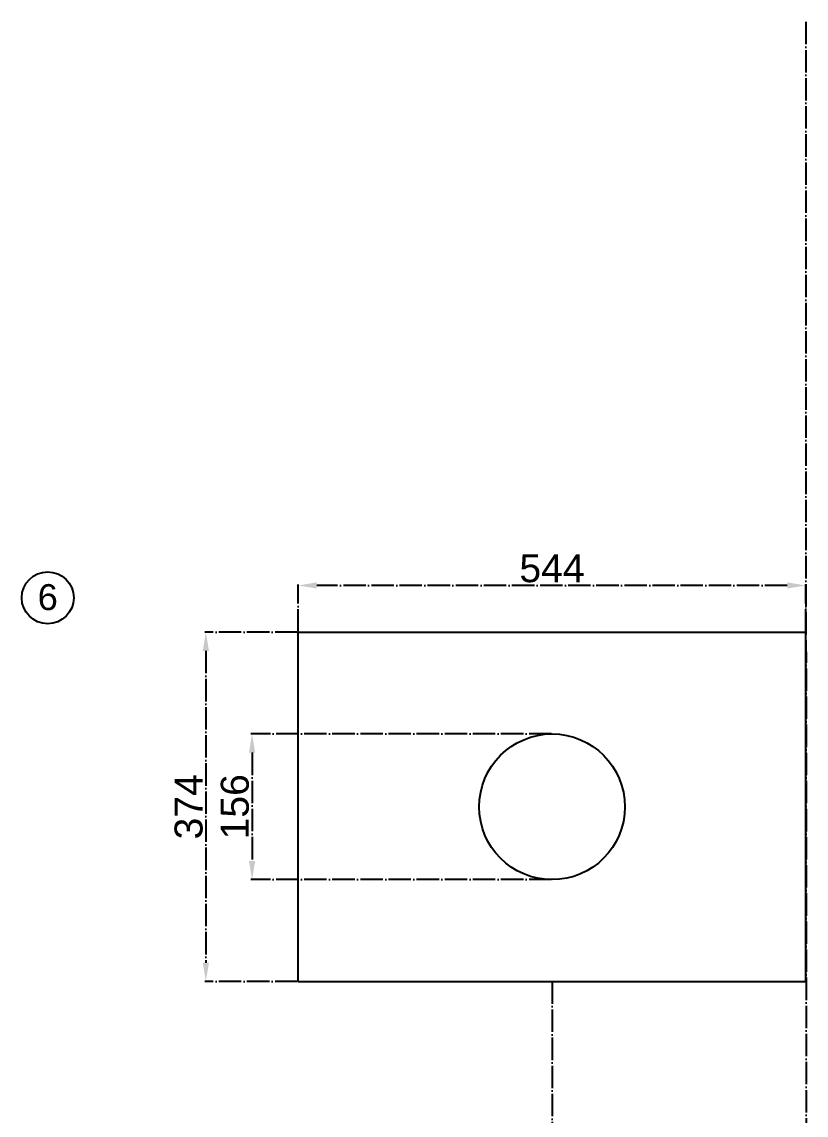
# Model space of a CAD drawing. Header units: millimetres. Extents: x -238 to 4694, y -1543 to 2162.
# Drawn here: x 3643 to 4483, y 991 to 2162 of the extents above; entities that cross this region are included whole.
import ezdxf
from ezdxf.enums import TextEntityAlignment as Align

# ---------------------------------------------------------------- set-up
doc = ezdxf.new("R2010")
doc.units = ezdxf.units.MM
doc.linetypes.add('ACAD_ISO04W100', pattern=[30, 24, -3, 0, -3])
doc.layers.add('Etiquetas', color=7, linetype='Continuous')
doc.layers.add('Linhas apoio', color=8, linetype='ACAD_ISO04W100', transparency=0.3)
doc.styles.get("Standard").update_dxf_attribs({"font": 'arial.ttf'})
doc.dimstyles.new('roy-1', dxfattribs={"dimtxt": 30, "dimasz": 20, "dimexe": 1.25, "dimexo": 0.625, "dimgap": 3, "dimtad": 3, "dimtoh": 1, "dimdec": 0, "dimtxsty": 'Standard', "dimcen": 2.5, "dimadec": 0, "dimazin": 0, "dimtfac": 1, "dimtdec": 0, "dimtmove": 0, "dimatfit": 2, "dimfxl": 1, "dimarcsym": 0})

# ---------------------------------------------------------------- blocks, each defined once
blk = doc.blocks.new('*D169')
at = {"layer": 'Defpoints', "color": 0, "transparency": 16777216}
for p in [(3939.3, 1558.6), (3939.3, 1508.6), (4483.3, 1508.6)]:
    blk.add_point(p, dxfattribs=at)
at = {"layer": 'Linhas apoio', "color": 0, "linetype": 'ACAD_ISO04W100', "lineweight": -2, "transparency": 16777216}
for p, q in [((3939.3, 1509.2), (3939.3, 1559.8)), ((4463.3, 1558.6), (3959.3, 1558.6)), ((4483.3, 1509.2), (4483.3, 1559.8))]:
    blk.add_line(p, q, dxfattribs=at)
at = {"layer": 'Linhas apoio', "color": 0, "transparency": 16777216}
for points in [[(3959.3, 1561.9), (3959.3, 1555.3), (3939.3, 1558.6)], [(4463.3, 1561.9), (4463.3, 1555.3), (4483.3, 1558.6)]]:
    blk.add_solid(points, dxfattribs=at)
at = {"layer": 'Linhas apoio', "color": 0, "transparency": 16777216, "insert": (4211.3, 1576.9), "char_height": 30, "attachment_point": 5}
blk.add_mtext('544', dxfattribs=at)
blk = doc.blocks.new('*D170')
at = {"layer": 'Defpoints', "color": 0, "transparency": 16777216}
for p in [(3939.3, 1508.6), (3840.5, 1134.6), (3939.3, 1134.6)]:
    blk.add_point(p, dxfattribs=at)
at = {"layer": 'Linhas apoio', "color": 0, "linetype": 'ACAD_ISO04W100', "lineweight": -2, "transparency": 16777216}
for p, q in [((3938.7, 1508.6), (3839.3, 1508.6)), ((3840.5, 1488.6), (3840.5, 1154.6)), ((3938.7, 1134.6), (3839.3, 1134.6))]:
    blk.add_line(p, q, dxfattribs=at)
at = {"layer": 'Linhas apoio', "color": 0, "transparency": 16777216}
for points in [[(3837.2, 1488.6), (3843.9, 1488.6), (3840.5, 1508.6)], [(3837.2, 1154.6), (3843.9, 1154.6), (3840.5, 1134.6)]]:
    blk.add_solid(points, dxfattribs=at)
at = {"layer": 'Linhas apoio', "color": 0, "transparency": 16777216, "insert": (3822.2, 1321.6), "char_height": 30, "attachment_point": 5, "rotation": 90}
blk.add_mtext('374', dxfattribs=at)
blk = doc.blocks.new('*D171')
at = {"layer": 'Defpoints', "color": 0, "transparency": 16777216}
for p in [(4211.3, 1399.6), (3890, 1243.6), (4211.3, 1243.6)]:
    blk.add_point(p, dxfattribs=at)
at = {"layer": 'Linhas apoio', "color": 0, "linetype": 'ACAD_ISO04W100', "lineweight": -2, "transparency": 16777216}
for p, q in [((4210.7, 1399.6), (3888.8, 1399.6)), ((3890, 1379.6), (3890, 1263.6)), ((4210.7, 1243.6), (3888.8, 1243.6))]:
    blk.add_line(p, q, dxfattribs=at)
at = {"layer": 'Linhas apoio', "color": 0, "transparency": 16777216}
for points in [[(3886.7, 1379.6), (3893.4, 1379.6), (3890, 1399.6)], [(3886.7, 1263.6), (3893.4, 1263.6), (3890, 1243.6)]]:
    blk.add_solid(points, dxfattribs=at)
at = {"layer": 'Linhas apoio', "color": 0, "transparency": 16777216, "insert": (3871.7, 1321.6), "char_height": 30, "attachment_point": 5, "rotation": 90}
blk.add_mtext('156', dxfattribs=at)
blk = doc.blocks.new('PLACA Nº')
blk.add_circle((0, 0), 27.8)
blk.add_attdef('XX', text='', height=27.8).set_placement((-0.5, -13.2), align=Align.CENTER)

msp = doc.modelspace()

# ---------------------------------------------------------------- linework, layer by layer
for p, q in [((3939.3, 1134.6), (3939.3, 1508.6)), ((3939.3, 1508.6), (4483.3, 1508.6)), ((4483.3, 1134.6), (4483.3, 1508.6)), ((3939.3, 1134.6), (4483.3, 1134.6))]:
    msp.add_line(p, q)
msp.add_circle((4211.3, 1321.6), 78)
at = {"layer": 'Linhas apoio'}
for p, q in [((4483.3, 2162.1), (4483.5, -1161.4)), ((4211.4, 1134.6), (4211.4, 893.7))]:
    msp.add_line(p, q, dxfattribs=at)

# ---------------------------------------------------------------- block references
at = {"layer": 'Etiquetas'}
ref = msp.add_blockref('PLACA Nº', (3671.2, 1545.4), dxfattribs=at)
ref.add_attrib('XX', '6', dxfattribs={"layer": '0', "height": 27.8}).set_placement((3671.2, 1546.1), align=Align.MIDDLE_CENTER)

# ---------------------------------------------------------------- dimensions: what is measured, and where the dimension line sits
at = {"layer": 'Linhas apoio'}
dim = msp.add_linear_dim(base=(3939.3, 1558.6), p1=(4483.3, 1508.6), p2=(3939.3, 1508.6), dimstyle='roy-1', dxfattribs=at)
dim.commit()
dim.dimension.update_dxf_attribs({"geometry": '*D169', "text_midpoint": (4211.3, 1576.9)})
for base, p1, p2, picture, middle in [((3840.5, 1134.6), (3939.3, 1508.6), (3939.3, 1134.6), '*D170', (3822.2, 1321.6)), ((3890, 1243.6), (4211.3, 1399.6), (4211.3, 1243.6), '*D171', (3871.7, 1321.6))]:
    dim = msp.add_linear_dim(base=base, p1=p1, p2=p2, angle=90, dimstyle='roy-1', dxfattribs=at)
    dim.commit()
    dim.dimension.update_dxf_attribs({"geometry": picture, "text_midpoint": middle})

doc.saveas('drawing.dxf')
